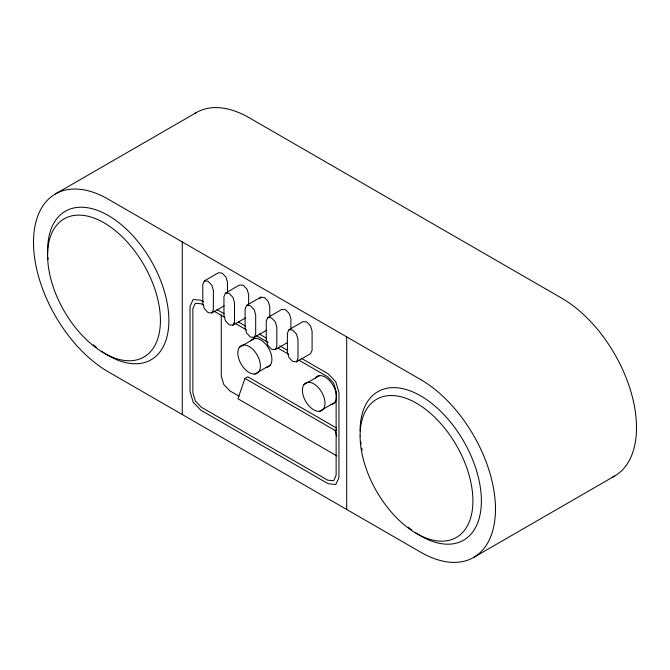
<?xml version="1.0" encoding="UTF-8"?>
<svg xmlns="http://www.w3.org/2000/svg" width="670" height="670" viewBox="0 0 670 670"><rect width="100%" height="100%" fill="white"/><g stroke="black" fill="none" stroke-linecap="round" stroke-linejoin="round"><path stroke-width="1" d="M336.24 427.862L247.791 376.8L244.977 378.424L237.925 398.784L336.876 455.918M227.473 292.354L227.473 282.279L225.924 277.07L222.18 273.125L218.445 272.749L204.342 280.889L202.792 284.315L202.792 303.451L204.342 308.661L208.085 312.614L211.82 312.982L224.157 305.855M211.82 312.982L213.37 309.557L213.37 290.42L211.82 285.211L208.085 281.266L204.342 280.889M248.629 304.565L248.629 294.49L247.079 289.281L243.336 285.336L239.6 284.968L225.497 293.108L223.947 296.534L223.947 315.662L225.497 320.871L229.232 324.824L232.976 325.193L245.312 318.066M232.976 325.193L234.525 321.767L234.525 302.639L232.976 297.421L229.232 293.477L225.497 293.108M269.776 316.776L269.776 306.709L268.226 301.492L264.491 297.547L260.747 297.178L246.652 305.319L245.103 308.744L245.103 327.873L246.652 333.091L250.387 337.035L254.131 337.404L266.467 330.285M259.977 298.887L260.747 297.178M254.131 337.404L255.68 333.978L255.68 314.85L254.131 309.632L250.387 305.688L246.652 305.319M290.931 328.987L290.931 318.92L289.381 313.711L285.646 309.758L281.903 309.389L267.799 317.53L266.25 320.955L266.25 340.084L267.799 345.301L271.543 349.246L275.278 349.614L287.623 342.496M275.278 349.614L276.827 346.197L276.827 327.06L275.278 321.851L271.543 317.898L267.799 317.53M288.954 329.741L287.405 333.166L287.405 352.303L288.954 357.512L292.698 361.457L296.433 361.834L310.537 353.685L312.086 350.268L312.086 331.131L310.537 325.922L306.793 321.969L303.058 321.6L288.954 329.741L292.698 330.117L296.433 334.062L297.983 339.271L297.983 358.408L296.433 361.834M55.392 193.957L196.411 112.543M239.349 347.353L254.985 338.325M254.759 374.044A15.954 9.213 60 0 0 254.759 351.482A15.954 9.213 60 0 0 237.842 352.99A15.954 9.213 60 0 0 254.759 374.044L270.395 365.016M303.937 384.639L319.573 375.61M319.347 411.338A15.954 9.213 60 0 0 319.347 388.767A15.954 9.213 60 0 0 302.421 390.283A15.954 9.213 60 0 0 319.347 411.338L334.983 402.31M244.977 378.424L335.226 430.534L336.633 429.721M473.59 557.457L614.608 476.043M203.445 301.793L200.749 300.235L193.169 299.482L190.029 306.425L190.029 391.582L193.169 402.151L200.749 410.149L328.225 483.748L335.812 484.502L338.945 477.559L338.945 392.402L335.812 381.833L328.225 373.835L301.299 358.283M216.912 309.565L224.09 313.711M238.453 322.002L245.639 326.148M259.106 333.928L266.283 338.074M279.75 345.846L287.832 350.51M203.119 304.858L201.31 303.82L195.33 303.225L192.851 308.703L192.851 392.561L195.33 400.903L201.31 407.218L327.663 480.164L333.652 480.758L336.131 475.281L336.131 391.422L333.652 383.081L327.663 376.766L298.786 360.091M213.948 311.115L224.777 317.362M234.709 323.099L246.443 329.866M256.367 335.603L268.101 342.378M278.025 348.107L288.862 354.363M239.048 396.179L229.743 390.803L223.763 384.488L221.284 376.146L221.284 314.791M335.226 430.534L336.683 436.43M346.708 336.868L346.708 509.476M182.273 241.937L182.273 414.546M250.856 340.712A15.954 9.213 60 0 1 268.603 348.258A15.954 9.213 60 0 1 266.266 367.403M315.444 377.997A15.954 9.213 60 0 1 333.191 385.543A15.954 9.213 60 0 1 330.854 404.688M47.654 253.394A85.752 49.513 60 0 1 108.808 215.807A85.752 49.513 60 0 1 168.773 324.623A85.752 49.513 60 0 1 101.58 351.248M96.597 347.496A85.752 49.513 60 0 1 93.348 344.774M48.064 259.416A85.752 49.513 60 0 1 47.88 257.38M360.1 430.911A85.752 49.513 60 0 1 422.41 396.891A85.752 49.513 60 0 1 481.286 504.719A85.752 49.513 60 0 1 415.743 532.817M411.581 529.844A85.752 49.513 60 0 1 408.281 527.248M362.168 450.223A85.752 49.513 60 0 1 361.758 448.138M361.071 443.959A85.752 49.513 60 0 1 360.795 441.89M611.97 477.417A105.701 61.029 60 0 0 631.492 393.684A105.701 61.029 60 0 0 561.761 298.2L249.257 117.778A105.701 61.029 60 0 0 194.719 113.582M420.743 379.614L108.239 199.199A105.701 61.029 60 0 0 33.5 242.347A105.701 61.029 60 0 0 108.239 371.8L420.743 552.222A105.701 61.029 60 0 0 495.482 509.066A105.701 61.029 60 0 0 420.743 379.614M47.604 255.371A79.772 46.054 60 0 0 132.216 360.636A79.772 46.054 60 0 0 132.216 247.816A79.772 46.054 60 0 0 47.604 255.371M360.1 435.793A79.772 46.054 60 0 0 444.713 541.05A79.772 46.054 60 0 0 444.713 428.239A79.772 46.054 60 0 0 360.1 435.793"/></g></svg>
